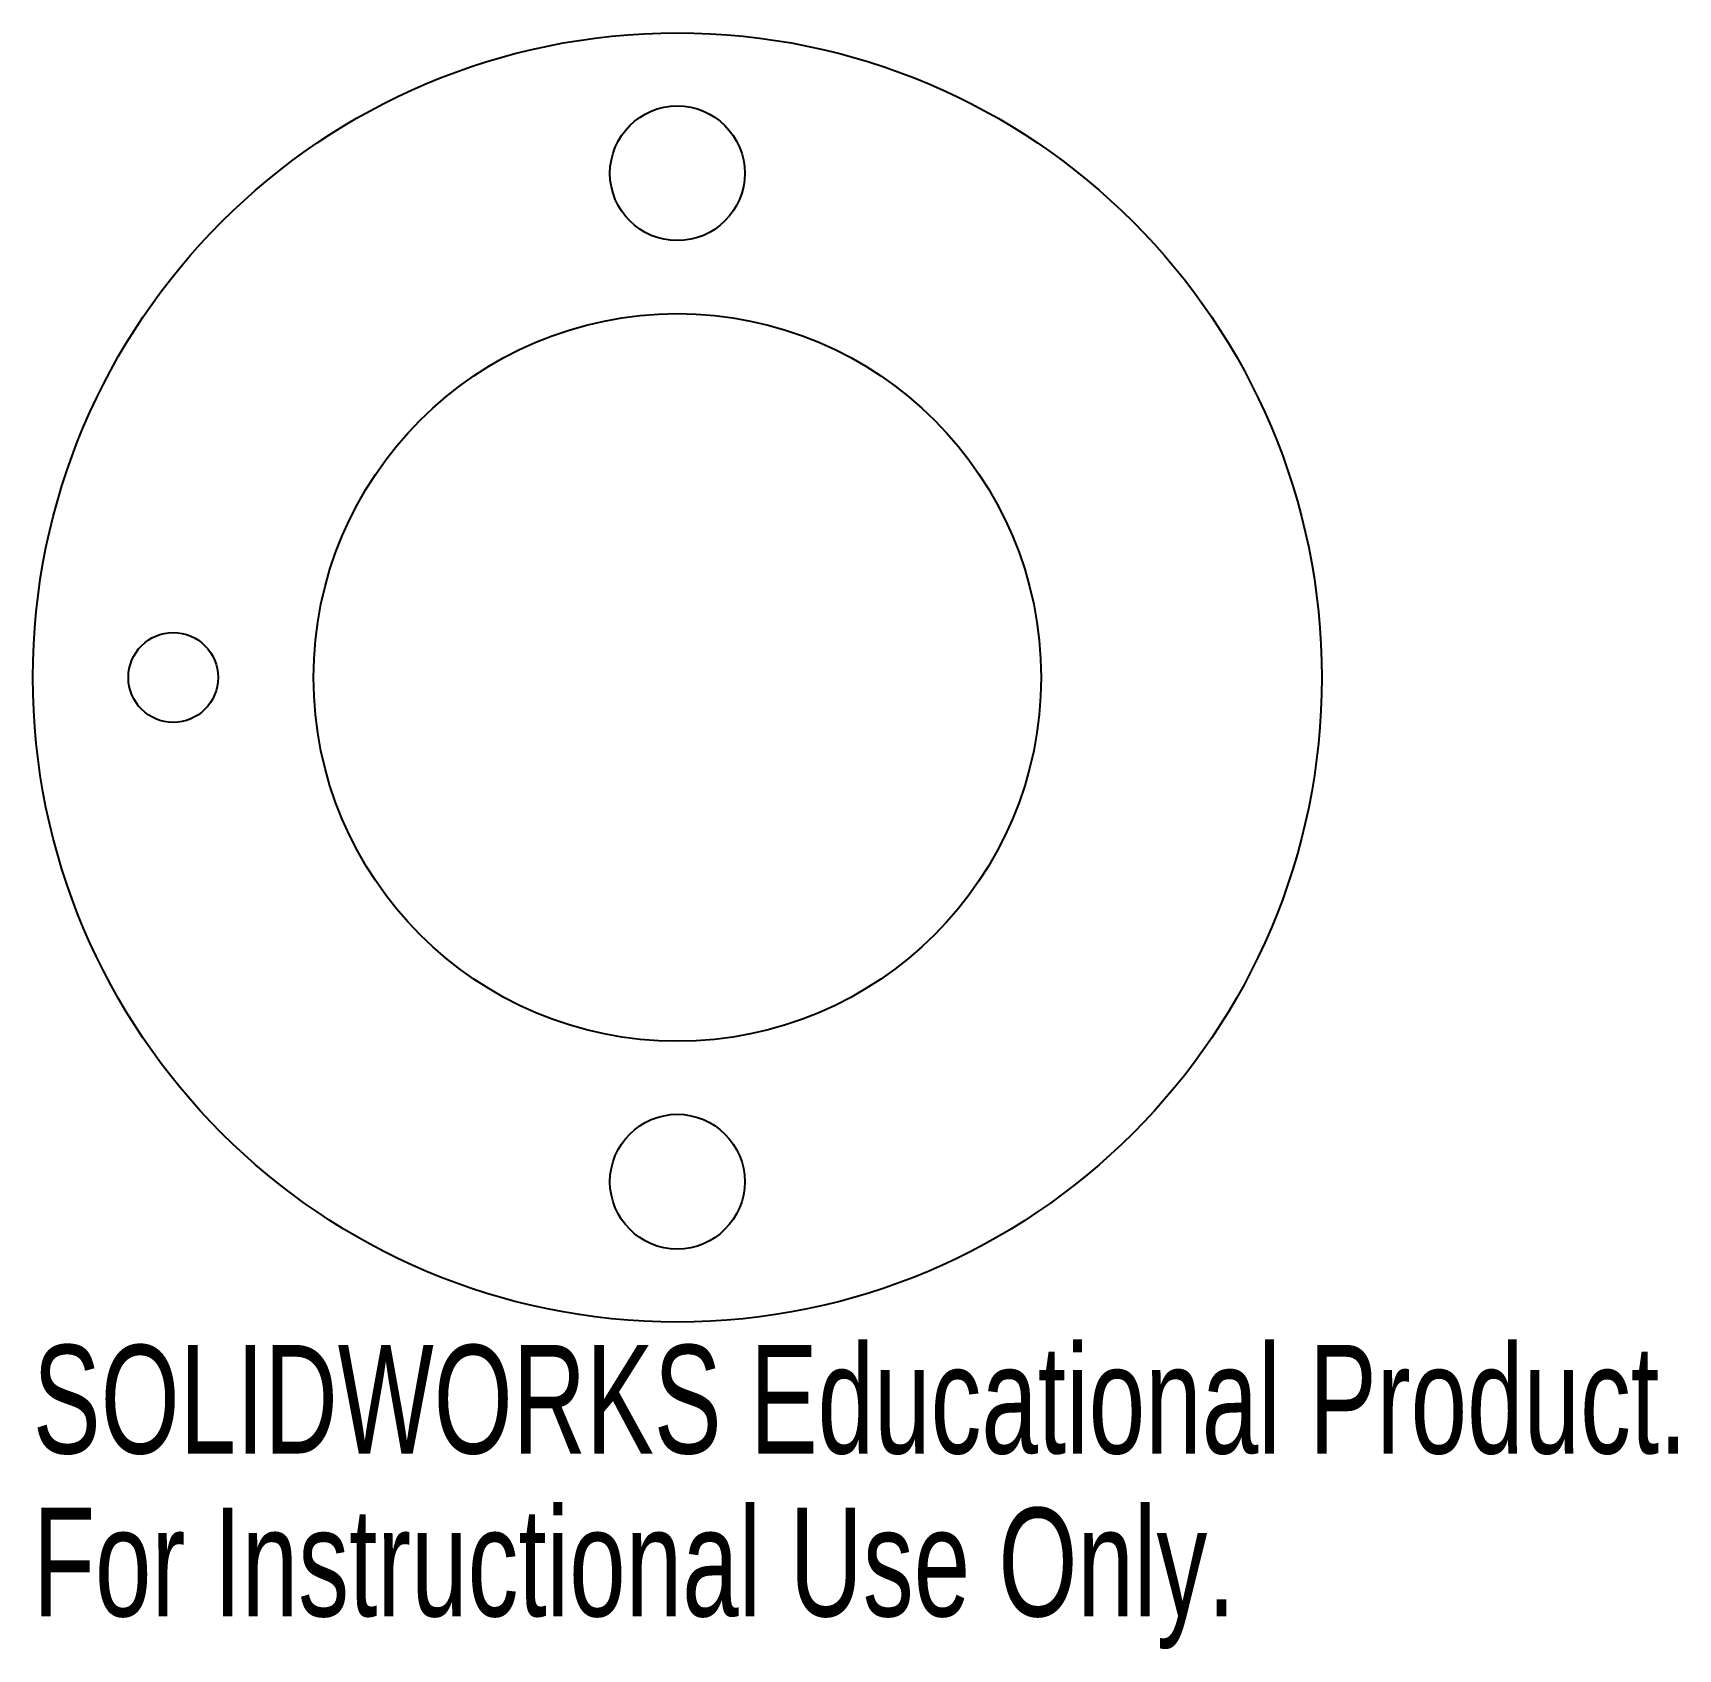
# Model space of a CAD drawing. Header units: millimetres. Extents: x -28.7 to 44.6, y -43.3 to 28.7.
import ezdxf

# ---------------------------------------------------------------- set-up
doc = ezdxf.new("R2010")
doc.units = ezdxf.units.MM
doc.styles.add('SLDTEXTSTYLE0', font='TXT', dxfattribs={"width": 0.7})

msp = doc.modelspace()

# ---------------------------------------------------------------- linework, layer by layer
at = {"color": 7, "linetype": 'Continuous'}
for centre, radius in [((0, 0), 28.7), ((0, 22.45), 3), ((0, 0), 16.2), ((-22.45, 0), 2), ((0, -22.45), 3)]:
    msp.add_circle(centre, radius, dxfattribs=at)

# ---------------------------------------------------------------- texts
at = {"color": 7, "linetype": 'Continuous', "char_height": 4.83362, "attachment_point": 1, "style": 'SLDTEXTSTYLE0'}
for s, insert in [('SOLIDWORKS Educational Product.', (-28.7, -29.72)), ('For Instructional Use Only.', (-28.7, -36.97))]:
    msp.add_mtext(s, dxfattribs=dict(at, insert=insert))

doc.saveas('drawing.dxf')
